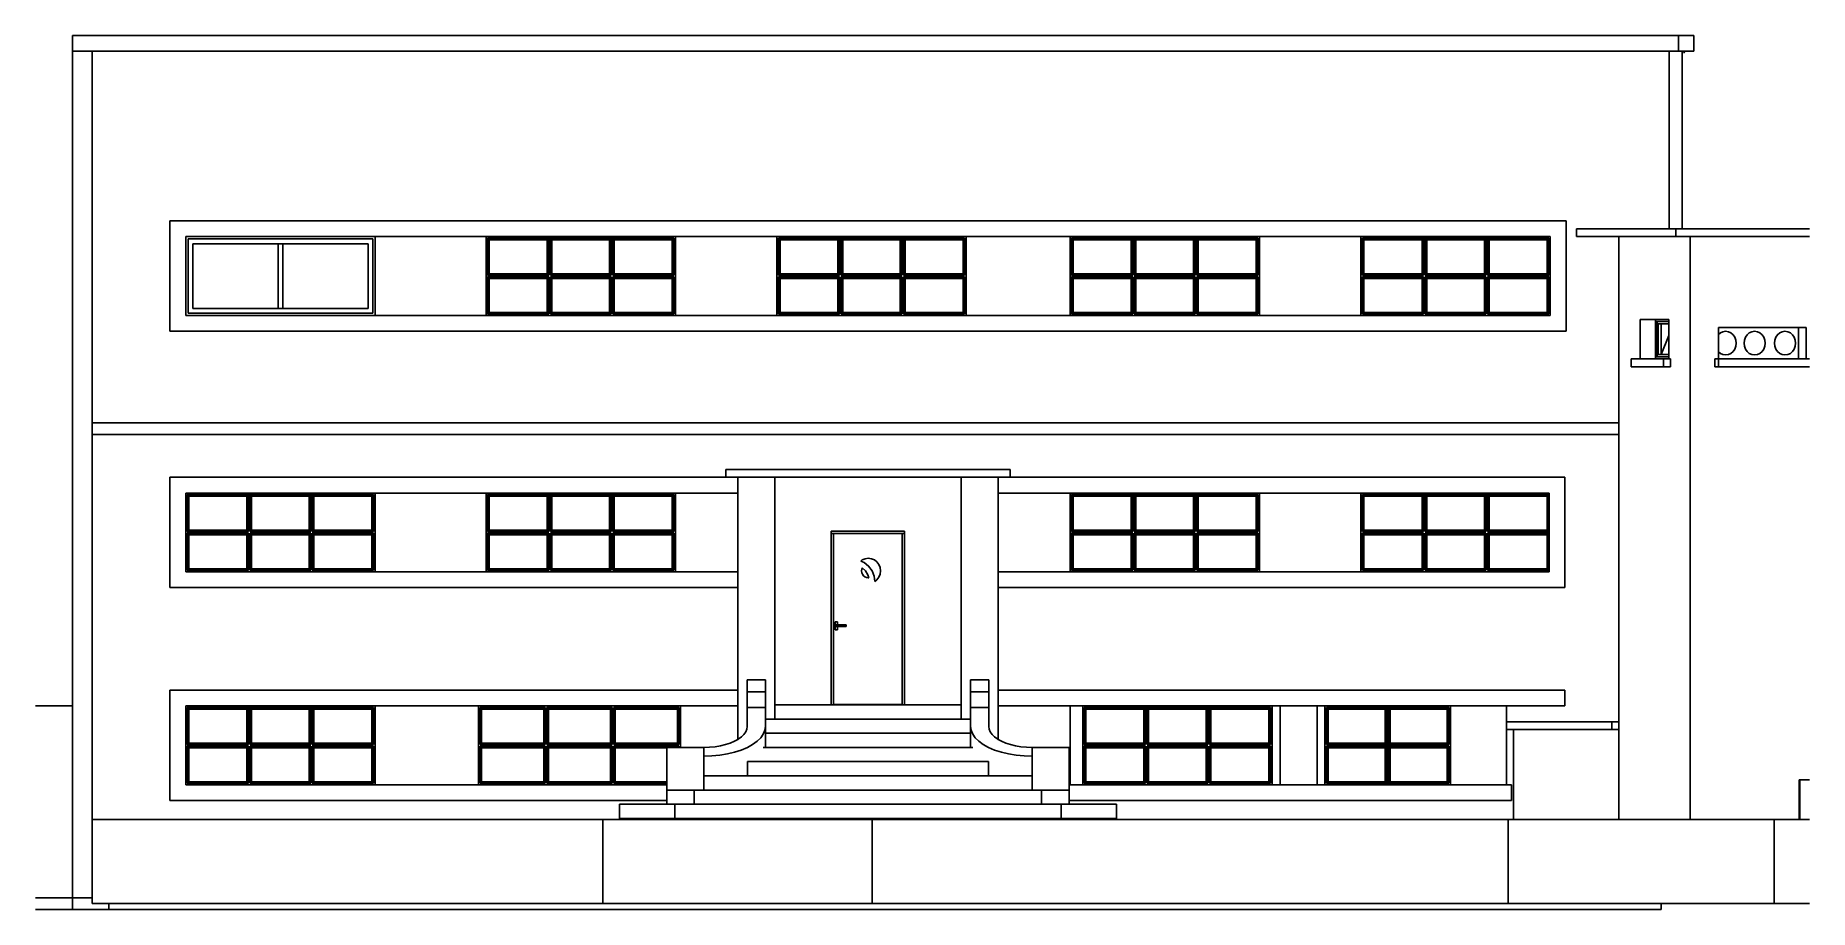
# Model space of a CAD drawing. Header units: metres. Extents: x 0.7 to 23.2, y -9.1 to 2.
import ezdxf

# ---------------------------------------------------------------- set-up
doc = ezdxf.new("R2010")
doc.units = ezdxf.units.M
for name, color, linetype in [('01_DALLE_INT-F', 7, 'CONTINUOUS'), ('02_MURS_MAISON-F', 7, 'CONTINUOUS'), ('04_MENUISERIE-F', 7, 'CONTINUOUS'), ('22_COUVERTURE-F', 7, 'CONTINUOUS'), ('23_TN-F', 7, 'CONTINUOUS'), ('LAYER0-F', 7, 'CONTINUOUS'), ('Z_02_R_0-F', 7, 'CONTINUOUS'), ('Z_03_R-1-F', 7, 'CONTINUOUS'), ('Z_04_EXT_-F', 7, 'CONTINUOUS')]:
    doc.layers.add(name, color=color, linetype=linetype)

msp = doc.modelspace()

# ---------------------------------------------------------------- linework, layer by layer
at = {"layer": '01_DALLE_INT-F', "color": 7}
for points in [[(2.624, -7.056), (2.624, -7.056)], [(2.624, -7.246), (2.624, -7.246)], [(2.624, -7.297), (2.624, -7.297)], [(2.624, -7.436), (2.624, -7.436)], [(2.624, -7.488), (2.624, -7.488)]]:
    msp.add_lwpolyline(points, dxfattribs=at)
at = {"layer": '02_MURS_MAISON-F', "color": 7}
for points in [[(21.731, 1.974), (1.188, 1.974)], [(1.188, 1.974), (1.188, 0.857)], [(21.537, 1.974), (21.537, 1.774)], [(21.731, 1.774), (21.731, 1.974)], [(1.188, 1.774), (21.731, 1.774)], [(1.438, -8.956), (1.438, 1.774)], [(21.418, 1.774), (21.418, -0.476)], [(21.501, 1.774), (21.418, 1.774)], [(21.583, 1.774), (21.583, -0.476)], [(2.424, -0.376), (2.424, -1.776)], [(20.113, -0.376), (2.424, -0.376)], [(2.424, -1.776), (2.424, -0.376)], [(20.113, -1.776), (20.113, -0.376)], [(2.624, -1.576), (2.624, -0.576)], [(2.624, -0.576), (6.429, -0.576)], [(5.023, -0.576), (2.624, -0.576)], [(5.023, -1.576), (5.023, -0.576)], [(6.429, -0.576), (6.429, -1.576)], [(13.829, -0.576), (8.828, -0.576)], [(8.828, -0.576), (8.828, -1.576)], [(10.114, -1.576), (10.114, -0.576)], [(12.513, -0.576), (12.513, -1.576)], [(13.829, -1.576), (13.829, -0.576)], [(17.514, -0.576), (16.228, -0.576)], [(16.228, -0.576), (16.228, -1.576)], [(17.514, -1.576), (17.514, -0.576)], [(19.913, -0.576), (19.913, -1.576)], [(2.424, -1.776), (20.113, -1.776)], [(19.913, -1.576), (2.624, -1.576)], [(1.188, -8.956), (1.188, -3.012)], [(20.78, -2.936), (1.438, -2.936)], [(20.78, -3.086), (1.438, -3.086)], [(9.618, -3.626), (2.424, -3.626)], [(2.424, -3.626), (2.424, -5.026)], [(20.098, -3.626), (12.918, -3.626)], [(13.068, -3.626), (20.098, -3.626)], [(20.098, -5.026), (20.098, -3.626)], [(6.429, -3.826), (5.023, -3.826)], [(9.618, -3.826), (8.828, -3.826)], [(13.829, -3.826), (12.918, -3.826)], [(17.514, -3.826), (16.228, -3.826)], [(19.898, -4.826), (19.898, -3.826)], [(19.898, -3.826), (19.898, -4.826)], [(2.624, -4.826), (9.618, -4.826)], [(6.429, -4.826), (5.023, -4.826)], [(12.918, -4.826), (19.898, -4.826)], [(2.424, -5.026), (9.618, -5.026)], [(12.918, -5.026), (20.098, -5.026)], [(1.188, -6.196), (1.188, -6.526)], [(9.618, -6.326), (2.424, -6.326)], [(2.424, -6.326), (2.424, -7.726)], [(20.098, -6.326), (12.918, -6.326)], [(20.098, -6.526), (20.098, -6.326)], [(0.72, -6.526), (1.188, -6.526)], [(2.624, -6.526), (2.624, -6.526)], [(2.624, -6.526), (2.624, -7.526)], [(2.624, -6.856), (2.624, -6.526)], [(6.333, -6.526), (5.023, -6.526)], [(9.618, -6.526), (8.893, -6.526)], [(13.989, -6.526), (12.918, -6.526)], [(12.918, -6.526), (13.829, -6.526)], [(13.829, -6.526), (13.829, -7.526)], [(16.389, -6.526), (17.058, -6.526)], [(16.489, -7.526), (16.489, -6.526)], [(16.958, -6.526), (16.489, -6.526)], [(16.958, -7.526), (16.958, -6.526)], [(18.648, -6.526), (20.098, -6.526)], [(19.358, -6.526), (19.358, -7.526)], [(20.098, -6.526), (19.358, -6.526)], [(2.624, -7.526), (8.718, -7.526)], [(13.818, -7.526), (19.42, -7.526)], [(16.958, -7.526), (16.489, -7.526)], [(19.42, -7.526), (19.42, -7.726)], [(2.424, -7.726), (8.718, -7.726)], [(19.42, -7.726), (13.818, -7.726)], [(0.72, -8.956), (1.438, -8.956)], [(1.438, -8.956), (1.188, -8.956)]]:
    msp.add_lwpolyline(points, dxfattribs=at)
at = {"layer": '04_MENUISERIE-F', "color": 7}
for points in [[(2.654, -0.606), (2.654, -1.546)], [(4.994, -0.606), (2.654, -0.606)], [(2.654, -1.546), (2.654, -0.606)], [(4.934, -0.666), (2.714, -0.666)], [(2.714, -0.666), (2.714, -1.486)], [(3.794, -0.666), (3.794, -1.486)], [(3.854, -0.666), (3.854, -1.486)], [(3.854, -0.666), (3.854, -1.486)], [(4.934, -1.486), (4.934, -0.666)], [(4.994, -1.546), (4.994, -0.606)], [(8.828, -0.576), (6.429, -0.576)], [(6.449, -1.066), (6.449, -0.596)], [(6.449, -0.596), (8.808, -0.596)], [(6.449, -1.066), (6.469, -1.046), (6.469, -0.616), (6.449, -0.596)], [(6.469, -0.616), (7.204, -0.616), (7.224, -0.596)], [(7.204, -0.616), (7.204, -1.046)], [(7.224, -0.596), (7.224, -1.066)], [(8.013, -0.596), (7.993, -0.616), (7.264, -0.616), (7.244, -0.596)], [(7.244, -0.596), (7.244, -1.066)], [(7.264, -0.616), (7.264, -1.046)], [(7.993, -0.616), (8.013, -0.596)], [(8.013, -1.066), (8.013, -0.596)], [(8.034, -0.596), (8.013, -0.596)], [(8.034, -1.066), (8.034, -0.596)], [(8.034, -0.596), (8.053, -0.616), (8.053, -1.046), (8.034, -1.066)], [(8.053, -0.616), (8.788, -0.616), (8.808, -0.596)], [(8.788, -1.046), (8.788, -0.616)], [(8.808, -0.596), (8.808, -1.066)], [(10.134, -1.066), (10.134, -0.596)], [(10.134, -0.596), (12.493, -0.596)], [(10.134, -1.066), (10.154, -1.046), (10.154, -0.616), (10.134, -0.596)], [(10.154, -0.616), (10.888, -0.616), (10.908, -0.596)], [(10.888, -0.616), (10.888, -1.046)], [(10.908, -0.596), (10.908, -1.066)], [(10.928, -1.066), (10.948, -1.046), (10.948, -0.616), (10.928, -0.596)], [(10.928, -0.596), (10.928, -1.066)], [(11.698, -0.596), (11.678, -0.616), (10.948, -0.616)], [(11.678, -0.616), (11.698, -0.596)], [(11.678, -1.046), (11.678, -0.616)], [(11.698, -1.066), (11.698, -0.596)], [(11.718, -0.596), (11.698, -0.596)], [(11.718, -1.066), (11.718, -0.596)], [(11.718, -0.596), (11.738, -0.616), (11.738, -1.046), (11.718, -1.066)], [(11.738, -0.616), (12.473, -0.616), (12.493, -0.596)], [(12.473, -1.046), (12.473, -0.616)], [(12.493, -0.596), (12.493, -1.066)], [(16.228, -0.576), (13.829, -0.576)], [(13.849, -1.066), (13.849, -0.596)], [(13.849, -0.596), (16.208, -0.596)], [(13.849, -1.066), (13.869, -1.046), (13.869, -0.616), (13.849, -0.596)], [(13.869, -0.616), (14.603, -0.616)], [(14.623, -1.066), (14.603, -1.046), (14.603, -0.616), (14.623, -0.596)], [(14.623, -0.596), (14.623, -1.066)], [(14.643, -1.066), (14.663, -1.046), (14.663, -0.616), (14.643, -0.596)], [(14.643, -0.596), (14.643, -1.066)], [(15.393, -0.616), (14.663, -0.616)], [(15.413, -0.596), (15.393, -0.616)], [(15.393, -0.616), (15.413, -0.596)], [(15.413, -1.066), (15.413, -0.596)], [(15.433, -0.596), (15.413, -0.596)], [(15.433, -1.066), (15.433, -0.596)], [(15.433, -0.596), (15.453, -0.616), (15.453, -1.046), (15.433, -1.066)], [(16.188, -0.616), (15.453, -0.616)], [(16.208, -0.596), (16.188, -0.616), (16.188, -1.046), (16.208, -1.066)], [(16.208, -0.596), (16.208, -1.066)], [(19.913, -0.576), (17.514, -0.576)], [(17.534, -1.066), (17.534, -0.596)], [(17.534, -0.596), (19.893, -0.596)], [(17.534, -1.066), (17.553, -1.046), (17.553, -0.616), (17.534, -0.596)], [(17.553, -0.616), (18.288, -0.616)], [(18.308, -1.066), (18.288, -1.046), (18.288, -0.616), (18.308, -0.596)], [(18.308, -0.596), (18.308, -1.066)], [(18.328, -1.066), (18.348, -1.046), (18.348, -0.616), (18.328, -0.596)], [(18.328, -0.596), (18.328, -1.066)], [(18.348, -0.616), (19.078, -0.616)], [(19.098, -0.596), (19.078, -0.616), (19.078, -1.046), (19.098, -1.066)], [(19.078, -0.616), (19.098, -0.596)], [(19.098, -1.066), (19.098, -0.596)], [(19.118, -0.596), (19.098, -0.596)], [(19.118, -1.066), (19.118, -0.596)], [(19.118, -0.596), (19.138, -0.616), (19.138, -1.046), (19.118, -1.066)], [(19.138, -0.616), (19.873, -0.616), (19.893, -0.596)], [(19.873, -1.046), (19.873, -0.616)], [(19.893, -0.596), (19.893, -1.066)], [(7.224, -1.066), (6.449, -1.066)], [(6.449, -1.556), (6.449, -1.086)], [(6.449, -1.086), (7.224, -1.086)], [(6.449, -1.086), (6.469, -1.106), (6.469, -1.536), (6.449, -1.556)], [(6.469, -1.046), (7.204, -1.046), (7.224, -1.066)], [(6.469, -1.106), (7.204, -1.106), (7.224, -1.086)], [(7.204, -1.106), (7.204, -1.536)], [(7.224, -1.086), (7.224, -1.556)], [(8.013, -1.066), (7.993, -1.046), (7.264, -1.046), (7.244, -1.066)], [(7.244, -1.066), (8.013, -1.066)], [(8.013, -1.086), (7.993, -1.106), (7.264, -1.106), (7.244, -1.086)], [(7.244, -1.086), (7.244, -1.556)], [(8.013, -1.086), (7.244, -1.086)], [(7.264, -1.536), (7.264, -1.106), (7.244, -1.086)], [(7.244, -1.556), (7.244, -1.086)], [(8.013, -1.556), (8.013, -1.086)], [(8.808, -1.066), (8.034, -1.066)], [(8.034, -1.086), (8.053, -1.106), (8.053, -1.536), (8.034, -1.556)], [(8.034, -1.556), (8.034, -1.086)], [(8.034, -1.086), (8.808, -1.086)], [(8.034, -1.086), (8.034, -1.556)], [(8.053, -1.046), (8.788, -1.046), (8.808, -1.066)], [(8.808, -1.086), (8.788, -1.106), (8.053, -1.106)], [(8.788, -1.106), (8.788, -1.536)], [(8.808, -1.086), (8.808, -1.556)], [(10.908, -1.066), (10.134, -1.066)], [(10.134, -1.556), (10.134, -1.086)], [(10.134, -1.086), (10.908, -1.086)], [(10.154, -1.536), (10.154, -1.106), (10.134, -1.086)], [(10.154, -1.046), (10.888, -1.046), (10.908, -1.066)], [(10.154, -1.106), (10.888, -1.106), (10.908, -1.086)], [(10.888, -1.106), (10.888, -1.536)], [(10.908, -1.086), (10.908, -1.556)], [(10.928, -1.066), (11.698, -1.066)], [(10.948, -1.536), (10.948, -1.106), (10.928, -1.086)], [(10.928, -1.086), (10.928, -1.556)], [(11.698, -1.086), (10.928, -1.086)], [(10.948, -1.106), (10.928, -1.086)], [(10.928, -1.556), (10.928, -1.086)], [(10.948, -1.046), (11.678, -1.046), (11.698, -1.066)], [(11.698, -1.086), (11.678, -1.106), (10.948, -1.106)], [(11.678, -1.536), (11.678, -1.106)], [(11.698, -1.556), (11.698, -1.086)], [(12.493, -1.066), (11.718, -1.066)], [(11.718, -1.556), (11.718, -1.086)], [(11.718, -1.086), (12.493, -1.086)], [(11.718, -1.086), (11.738, -1.106), (11.738, -1.536)], [(11.718, -1.086), (11.718, -1.556)], [(11.738, -1.046), (12.473, -1.046), (12.493, -1.066)], [(12.493, -1.086), (12.473, -1.106), (11.738, -1.106)], [(12.473, -1.106), (12.473, -1.536)], [(12.493, -1.086), (12.493, -1.556)], [(14.623, -1.066), (13.849, -1.066)], [(13.849, -1.556), (13.849, -1.086)], [(13.849, -1.086), (14.623, -1.086)], [(13.869, -1.536), (13.869, -1.106), (13.849, -1.086)], [(14.603, -1.046), (13.869, -1.046)], [(13.869, -1.106), (14.603, -1.106)], [(14.623, -1.086), (14.603, -1.106), (14.603, -1.536)], [(14.623, -1.086), (14.623, -1.556)], [(14.643, -1.066), (15.413, -1.066)], [(14.643, -1.556), (14.663, -1.536), (14.663, -1.106), (14.643, -1.086)], [(14.643, -1.086), (14.643, -1.556)], [(15.413, -1.086), (14.643, -1.086)], [(14.663, -1.106), (14.643, -1.086)], [(14.643, -1.556), (14.643, -1.086)], [(14.663, -1.046), (15.393, -1.046)], [(15.393, -1.106), (14.663, -1.106)], [(15.393, -1.046), (15.413, -1.066)], [(15.413, -1.086), (15.393, -1.106)], [(15.413, -1.556), (15.413, -1.086)], [(16.208, -1.066), (15.433, -1.066)], [(15.433, -1.556), (15.433, -1.086)], [(15.433, -1.086), (16.208, -1.086)], [(15.433, -1.086), (15.453, -1.106), (15.453, -1.536)], [(15.433, -1.086), (15.433, -1.556)], [(16.188, -1.046), (15.453, -1.046)], [(16.188, -1.106), (15.453, -1.106)], [(16.208, -1.086), (16.188, -1.106), (16.188, -1.536)], [(16.208, -1.086), (16.208, -1.556)], [(18.308, -1.066), (17.534, -1.066)], [(17.534, -1.556), (17.534, -1.086)], [(17.534, -1.086), (18.308, -1.086)], [(17.534, -1.086), (17.553, -1.106), (17.553, -1.536), (17.534, -1.556)], [(18.288, -1.046), (17.553, -1.046)], [(17.553, -1.106), (18.288, -1.106)], [(18.308, -1.086), (18.288, -1.106), (18.288, -1.536)], [(18.308, -1.086), (18.308, -1.556)], [(18.328, -1.066), (19.098, -1.066)], [(18.328, -1.556), (18.348, -1.536), (18.348, -1.106), (18.328, -1.086)], [(18.328, -1.086), (18.328, -1.556)], [(19.098, -1.086), (18.328, -1.086)], [(18.348, -1.106), (18.328, -1.086)], [(18.328, -1.556), (18.328, -1.086)], [(18.348, -1.046), (19.078, -1.046)], [(19.078, -1.106), (18.348, -1.106)], [(19.078, -1.536), (19.078, -1.106), (19.098, -1.086)], [(19.098, -1.556), (19.098, -1.086)], [(19.893, -1.066), (19.118, -1.066)], [(19.118, -1.556), (19.118, -1.086)], [(19.118, -1.086), (19.893, -1.086)], [(19.118, -1.086), (19.138, -1.106), (19.138, -1.536)], [(19.118, -1.086), (19.118, -1.556)], [(19.138, -1.046), (19.873, -1.046), (19.893, -1.066)], [(19.893, -1.086), (19.873, -1.106), (19.138, -1.106)], [(19.873, -1.106), (19.873, -1.536)], [(19.893, -1.086), (19.893, -1.556)], [(2.654, -1.546), (4.994, -1.546)], [(2.714, -1.486), (3.854, -1.486)], [(3.854, -1.486), (4.934, -1.486)], [(4.934, -1.486), (3.854, -1.486)], [(7.224, -1.556), (6.449, -1.556)], [(6.449, -1.556), (7.224, -1.556)], [(6.469, -1.536), (7.204, -1.536), (7.224, -1.556)], [(8.013, -1.556), (7.993, -1.536), (7.264, -1.536), (7.244, -1.556)], [(7.244, -1.556), (8.013, -1.556)], [(8.053, -1.536), (8.034, -1.556)], [(8.808, -1.556), (8.034, -1.556)], [(8.808, -1.556), (8.788, -1.536), (8.053, -1.536)], [(10.134, -1.556), (10.154, -1.536), (10.888, -1.536), (10.908, -1.556)], [(10.908, -1.556), (10.134, -1.556)], [(10.134, -1.556), (10.908, -1.556)], [(11.698, -1.556), (11.678, -1.536), (10.948, -1.536), (10.928, -1.556)], [(10.928, -1.556), (11.698, -1.556)], [(12.493, -1.556), (12.473, -1.536), (11.738, -1.536), (11.718, -1.556)], [(11.738, -1.536), (11.718, -1.556)], [(12.493, -1.556), (11.718, -1.556)], [(13.849, -1.556), (13.869, -1.536), (14.603, -1.536), (14.623, -1.556)], [(14.623, -1.556), (13.849, -1.556)], [(13.849, -1.556), (14.623, -1.556)], [(14.643, -1.556), (15.413, -1.556)], [(15.413, -1.556), (15.393, -1.536), (14.663, -1.536)], [(16.208, -1.556), (16.188, -1.536), (15.453, -1.536), (15.433, -1.556)], [(15.453, -1.536), (15.433, -1.556)], [(16.208, -1.556), (15.433, -1.556)], [(18.308, -1.556), (17.534, -1.556)], [(17.534, -1.556), (18.308, -1.556)], [(17.553, -1.536), (18.288, -1.536), (18.308, -1.556)], [(18.328, -1.556), (19.098, -1.556)], [(19.098, -1.556), (19.078, -1.536), (18.348, -1.536)], [(19.893, -1.556), (19.873, -1.536), (19.138, -1.536), (19.118, -1.556)], [(19.138, -1.536), (19.118, -1.556)], [(19.893, -1.556), (19.118, -1.556)], [(21.261, -2.098), (21.261, -1.654)], [(21.261, -1.654), (21.415, -1.654)], [(21.269, -1.654), (21.269, -2.098)], [(21.415, -1.682), (21.282, -1.682)], [(21.282, -1.682), (21.282, -2.071)], [(21.317, -1.682), (21.317, -2.071)], [(21.317, -2.071), (21.415, -1.83)], [(21.415, -1.83), (21.317, -2.071)], [(21.415, -2.098), (21.261, -2.098)], [(21.261, -2.098), (21.269, -2.098)], [(21.282, -2.071), (21.415, -2.071)], [(21.317, -2.071), (21.282, -2.071)], [(5.023, -3.826), (2.624, -3.826)], [(2.624, -3.826), (2.624, -4.826)], [(2.644, -4.316), (2.644, -3.846)], [(2.644, -3.846), (5.003, -3.846)], [(2.664, -4.296), (2.664, -3.866), (2.644, -3.846)], [(2.664, -3.866), (3.399, -3.866)], [(3.419, -4.316), (3.399, -4.296), (3.399, -3.866), (3.419, -3.846)], [(3.419, -3.846), (3.419, -4.316)], [(4.209, -3.846), (4.188, -3.866), (3.459, -3.866), (3.439, -3.846)], [(3.439, -3.846), (3.439, -4.316)], [(3.459, -3.866), (3.459, -4.296)], [(4.188, -4.296), (4.188, -3.866), (4.209, -3.846)], [(4.209, -4.316), (4.209, -3.846)], [(4.228, -3.846), (4.209, -3.846)], [(4.228, -4.316), (4.228, -3.846)], [(4.228, -3.846), (4.248, -3.866), (4.248, -4.296)], [(4.983, -3.866), (4.248, -3.866)], [(5.003, -3.846), (4.983, -3.866), (4.983, -4.296), (5.003, -4.316)], [(5.003, -3.846), (5.003, -4.316)], [(5.023, -4.826), (5.023, -3.826)], [(8.828, -3.826), (6.429, -3.826)], [(6.429, -3.826), (6.429, -4.826)], [(6.449, -4.316), (6.449, -3.846)], [(6.449, -3.846), (8.808, -3.846)], [(6.449, -4.316), (6.469, -4.296), (6.469, -3.866), (6.449, -3.846)], [(6.469, -3.866), (7.204, -3.866), (7.224, -3.846)], [(7.204, -3.866), (7.204, -4.296)], [(7.224, -3.846), (7.224, -4.316)], [(8.013, -3.846), (7.993, -3.866), (7.264, -3.866), (7.244, -3.846)], [(7.244, -3.846), (7.244, -4.316)], [(7.264, -3.866), (7.264, -4.296)], [(7.993, -3.866), (8.013, -3.846)], [(8.013, -4.316), (8.013, -3.846)], [(8.034, -3.846), (8.013, -3.846)], [(8.034, -4.316), (8.034, -3.846)], [(8.034, -3.846), (8.053, -3.866), (8.053, -4.296), (8.034, -4.316)], [(8.053, -3.866), (8.788, -3.866), (8.808, -3.846)], [(8.788, -4.296), (8.788, -3.866)], [(8.808, -3.846), (8.808, -4.316)], [(8.828, -4.826), (8.828, -3.826)], [(16.228, -3.826), (13.829, -3.826)], [(13.829, -3.826), (13.829, -4.826)], [(13.849, -4.316), (13.849, -3.846)], [(13.849, -3.846), (16.208, -3.846)], [(13.849, -4.316), (13.869, -4.296), (13.869, -3.866), (13.849, -3.846)], [(13.869, -3.866), (14.603, -3.866)], [(14.603, -4.296), (14.603, -3.866), (14.623, -3.846)], [(14.623, -3.846), (14.623, -4.316)], [(14.643, -4.316), (14.663, -4.296), (14.663, -3.866), (14.643, -3.846)], [(14.643, -3.846), (14.643, -4.316)], [(15.393, -3.866), (14.663, -3.866)], [(15.413, -3.846), (15.393, -3.866)], [(15.393, -3.866), (15.413, -3.846)], [(15.413, -4.316), (15.413, -3.846)], [(15.433, -3.846), (15.413, -3.846)], [(15.433, -4.316), (15.433, -3.846)], [(15.433, -3.846), (15.453, -3.866), (15.453, -4.296), (15.433, -4.316)], [(16.188, -3.866), (15.453, -3.866)], [(16.188, -4.296), (16.188, -3.866), (16.208, -3.846)], [(16.208, -3.846), (16.208, -4.316)], [(16.228, -4.826), (16.228, -3.826)], [(19.898, -3.826), (17.514, -3.826)], [(17.514, -3.826), (17.514, -4.826)], [(17.534, -4.316), (17.534, -3.846)], [(17.534, -3.846), (19.893, -3.846)], [(17.534, -4.316), (17.553, -4.296), (17.553, -3.866), (17.534, -3.846)], [(17.553, -3.866), (18.288, -3.866)], [(18.288, -4.296), (18.288, -3.866), (18.308, -3.846)], [(18.308, -3.846), (18.308, -4.316)], [(18.328, -4.316), (18.348, -4.296), (18.348, -3.866), (18.328, -3.846)], [(18.328, -3.846), (18.328, -4.316)], [(19.078, -3.866), (18.348, -3.866)], [(19.098, -3.846), (19.078, -3.866)], [(19.078, -3.866), (19.098, -3.846)], [(19.098, -4.316), (19.098, -3.846)], [(19.118, -3.846), (19.098, -3.846)], [(19.118, -4.316), (19.118, -3.846)], [(19.118, -3.846), (19.138, -3.866), (19.138, -4.296), (19.118, -4.316)], [(19.138, -3.866), (19.873, -3.866), (19.893, -3.846)], [(19.873, -4.296), (19.873, -3.866)], [(19.893, -3.846), (19.893, -4.316)], [(3.399, -4.296), (2.664, -4.296), (2.644, -4.316)], [(3.419, -4.316), (2.644, -4.316)], [(2.644, -4.806), (2.644, -4.336)], [(2.644, -4.336), (3.419, -4.336)], [(2.644, -4.336), (2.664, -4.356), (2.664, -4.786), (2.644, -4.806)], [(2.664, -4.356), (3.399, -4.356)], [(3.419, -4.336), (3.399, -4.356), (3.399, -4.786), (3.419, -4.806)], [(3.419, -4.336), (3.419, -4.806)], [(4.209, -4.316), (4.188, -4.296), (3.459, -4.296), (3.439, -4.316)], [(3.439, -4.316), (4.209, -4.316)], [(4.209, -4.336), (4.188, -4.356), (3.459, -4.356), (3.439, -4.336)], [(3.439, -4.336), (3.439, -4.806)], [(4.209, -4.336), (3.439, -4.336)], [(3.439, -4.806), (3.459, -4.786), (3.459, -4.356), (3.439, -4.336)], [(3.439, -4.806), (3.439, -4.336)], [(4.188, -4.786), (4.188, -4.356)], [(4.209, -4.806), (4.209, -4.336)], [(4.983, -4.296), (4.248, -4.296), (4.228, -4.316)], [(5.003, -4.316), (4.228, -4.316)], [(4.228, -4.336), (4.248, -4.356), (4.248, -4.786), (4.228, -4.806)], [(4.228, -4.806), (4.228, -4.336)], [(4.228, -4.336), (5.003, -4.336)], [(4.228, -4.336), (4.228, -4.806)], [(4.983, -4.356), (4.248, -4.356)], [(5.003, -4.336), (4.983, -4.356), (4.983, -4.786), (5.003, -4.806)], [(5.003, -4.336), (5.003, -4.806)], [(7.224, -4.316), (6.449, -4.316)], [(6.449, -4.806), (6.449, -4.336)], [(6.449, -4.336), (7.224, -4.336)], [(6.449, -4.336), (6.469, -4.356), (6.469, -4.786), (6.449, -4.806)], [(6.469, -4.296), (7.204, -4.296), (7.224, -4.316)], [(6.469, -4.356), (7.204, -4.356), (7.224, -4.336)], [(7.204, -4.356), (7.204, -4.786)], [(7.224, -4.336), (7.224, -4.806)], [(8.013, -4.316), (7.993, -4.296), (7.264, -4.296), (7.244, -4.316)], [(7.244, -4.316), (8.013, -4.316)], [(8.013, -4.336), (7.993, -4.356), (7.264, -4.356), (7.244, -4.336)], [(7.244, -4.336), (7.244, -4.806)], [(8.013, -4.336), (7.244, -4.336)], [(7.244, -4.806), (7.264, -4.786), (7.264, -4.356), (7.244, -4.336)], [(7.244, -4.806), (7.244, -4.336)], [(7.993, -4.786), (7.993, -4.356)], [(8.013, -4.806), (8.013, -4.336)], [(8.808, -4.316), (8.034, -4.316)], [(8.034, -4.336), (8.053, -4.356), (8.053, -4.786), (8.034, -4.806)], [(8.034, -4.806), (8.034, -4.336)], [(8.034, -4.336), (8.808, -4.336)], [(8.034, -4.336), (8.034, -4.806)], [(8.053, -4.296), (8.788, -4.296), (8.808, -4.316)], [(8.808, -4.336), (8.788, -4.356), (8.053, -4.356)], [(8.788, -4.356), (8.788, -4.786)], [(8.808, -4.336), (8.808, -4.806)], [(11.733, -4.311), (10.803, -4.311)], [(10.803, -4.311), (10.803, -6.511)], [(11.733, -4.341), (10.803, -4.341)], [(10.833, -6.511), (10.833, -4.341)], [(11.703, -4.341), (11.703, -6.511)], [(14.623, -4.316), (13.849, -4.316)], [(13.849, -4.806), (13.849, -4.336)], [(13.849, -4.336), (14.623, -4.336)], [(13.849, -4.336), (13.869, -4.356), (13.869, -4.786), (13.849, -4.806)], [(13.869, -4.296), (14.603, -4.296), (14.623, -4.316)], [(13.869, -4.356), (14.603, -4.356)], [(14.623, -4.336), (14.603, -4.356), (14.603, -4.786), (14.623, -4.806)], [(14.623, -4.336), (14.623, -4.806)], [(14.643, -4.316), (15.413, -4.316)], [(14.643, -4.806), (14.663, -4.786), (14.663, -4.356), (14.643, -4.336)], [(14.643, -4.336), (14.643, -4.806)], [(15.413, -4.336), (14.643, -4.336)], [(14.663, -4.356), (14.643, -4.336)], [(14.643, -4.806), (14.643, -4.336)], [(14.663, -4.296), (15.393, -4.296), (15.413, -4.316)], [(15.393, -4.356), (14.663, -4.356)], [(15.413, -4.336), (15.393, -4.356)], [(15.413, -4.806), (15.413, -4.336)], [(16.208, -4.316), (15.433, -4.316)], [(15.433, -4.336), (15.453, -4.356), (15.453, -4.786), (15.433, -4.806)], [(15.433, -4.806), (15.433, -4.336)], [(15.433, -4.336), (16.208, -4.336)], [(15.433, -4.336), (15.433, -4.806)], [(15.453, -4.296), (16.188, -4.296), (16.208, -4.316)], [(16.188, -4.356), (15.453, -4.356)], [(16.208, -4.336), (16.188, -4.356), (16.188, -4.786), (16.208, -4.806)], [(16.208, -4.336), (16.208, -4.806)], [(18.308, -4.316), (17.534, -4.316)], [(17.534, -4.806), (17.534, -4.336)], [(17.534, -4.336), (18.308, -4.336)], [(17.534, -4.336), (17.553, -4.356), (17.553, -4.786), (17.534, -4.806)], [(17.553, -4.296), (18.288, -4.296), (18.308, -4.316)], [(17.553, -4.356), (18.288, -4.356)], [(18.308, -4.336), (18.288, -4.356), (18.288, -4.786), (18.308, -4.806)], [(18.308, -4.336), (18.308, -4.806)], [(18.328, -4.316), (19.098, -4.316)], [(18.328, -4.806), (18.348, -4.786), (18.348, -4.356), (18.328, -4.336)], [(18.328, -4.336), (18.328, -4.806)], [(19.098, -4.336), (18.328, -4.336)], [(18.348, -4.356), (18.328, -4.336)], [(18.328, -4.806), (18.328, -4.336)], [(18.348, -4.296), (19.078, -4.296), (19.098, -4.316)], [(19.078, -4.356), (18.348, -4.356)], [(19.098, -4.336), (19.078, -4.356)], [(19.098, -4.806), (19.098, -4.336)], [(19.893, -4.316), (19.118, -4.316)], [(19.118, -4.336), (19.138, -4.356), (19.138, -4.786), (19.118, -4.806)], [(19.118, -4.806), (19.118, -4.336)], [(19.118, -4.336), (19.893, -4.336)], [(19.118, -4.336), (19.118, -4.806)], [(19.138, -4.296), (19.873, -4.296), (19.893, -4.316)], [(19.893, -4.336), (19.873, -4.356), (19.138, -4.356)], [(19.873, -4.356), (19.873, -4.786)], [(19.893, -4.336), (19.893, -4.806)], [(11.427, -4.813), (11.422, -4.772), (11.406, -4.734), (11.382, -4.7), (11.349, -4.675), (11.312, -4.659), (11.272, -4.654), (11.232, -4.659), (11.194, -4.675), (11.177, -4.689)], [(11.177, -4.689), (11.219, -4.707), (11.277, -4.753), (11.321, -4.813), (11.348, -4.882), (11.355, -4.946)], [(3.419, -4.806), (2.644, -4.806)], [(2.644, -4.806), (3.419, -4.806)], [(2.664, -4.786), (3.399, -4.786)], [(3.439, -4.806), (4.209, -4.806)], [(4.209, -4.806), (4.188, -4.786), (3.459, -4.786)], [(4.248, -4.786), (4.228, -4.806)], [(5.003, -4.806), (4.228, -4.806)], [(4.983, -4.786), (4.248, -4.786)], [(7.224, -4.806), (6.449, -4.806)], [(6.449, -4.806), (7.224, -4.806)], [(6.469, -4.786), (7.204, -4.786), (7.224, -4.806)], [(7.244, -4.806), (8.013, -4.806)], [(8.013, -4.806), (7.993, -4.786), (7.264, -4.786)], [(8.053, -4.786), (8.034, -4.806)], [(8.808, -4.806), (8.034, -4.806)], [(8.808, -4.806), (8.788, -4.786), (8.053, -4.786)], [(11.195, -4.775), (11.189, -4.79), (11.186, -4.813), (11.189, -4.836), (11.198, -4.857), (11.211, -4.875), (11.229, -4.889), (11.25, -4.898), (11.272, -4.901)], [(11.278, -4.9), (11.267, -4.865), (11.235, -4.813), (11.195, -4.775)], [(11.272, -4.901), (11.278, -4.9)], [(11.278, -4.9), (11.272, -4.901)], [(11.355, -4.946), (11.382, -4.925), (11.406, -4.893), (11.422, -4.854), (11.427, -4.813)], [(11.422, -4.772), (11.427, -4.813)], [(14.623, -4.806), (13.849, -4.806)], [(13.849, -4.806), (14.623, -4.806)], [(13.869, -4.786), (14.603, -4.786)], [(14.643, -4.806), (15.413, -4.806)], [(15.393, -4.786), (14.663, -4.786)], [(15.413, -4.806), (15.393, -4.786)], [(15.453, -4.786), (15.433, -4.806)], [(16.208, -4.806), (15.433, -4.806)], [(16.188, -4.786), (15.453, -4.786)], [(18.308, -4.806), (17.534, -4.806)], [(17.534, -4.806), (18.308, -4.806)], [(17.553, -4.786), (18.288, -4.786)], [(18.328, -4.806), (19.098, -4.806)], [(19.078, -4.786), (18.348, -4.786)], [(19.098, -4.806), (19.078, -4.786)], [(19.138, -4.786), (19.118, -4.806)], [(19.893, -4.806), (19.118, -4.806)], [(19.893, -4.806), (19.873, -4.786), (19.138, -4.786)], [(10.883, -5.459), (10.853, -5.459)], [(10.853, -5.459), (10.853, -5.559)], [(10.853, -5.499), (10.993, -5.499)], [(10.993, -5.519), (10.853, -5.519)], [(10.853, -5.559), (10.883, -5.559)], [(10.883, -5.499), (10.883, -5.459)], [(10.883, -5.459), (10.883, -5.499)], [(10.883, -5.559), (10.883, -5.499)], [(10.993, -5.499), (10.883, -5.499)], [(10.993, -5.499), (10.993, -5.519)], [(11.703, -6.509), (10.833, -6.509)], [(11.703, -6.511), (10.833, -6.511)], [(5.023, -6.526), (2.624, -6.526)], [(2.624, -6.526), (2.624, -7.526)], [(2.624, -6.856), (2.624, -6.526)], [(2.644, -7.016), (2.644, -6.546)], [(2.644, -6.546), (5.003, -6.546)], [(3.399, -6.566), (2.664, -6.566), (2.644, -6.546)], [(2.664, -6.566), (2.664, -6.996)], [(3.399, -6.996), (3.399, -6.566), (3.419, -6.546)], [(3.419, -6.546), (3.419, -7.016)], [(4.209, -6.546), (4.188, -6.566), (3.459, -6.566), (3.439, -6.546)], [(3.439, -6.546), (3.439, -7.016)], [(3.459, -6.566), (3.459, -6.996)], [(4.188, -6.566), (4.209, -6.546)], [(4.209, -7.016), (4.209, -6.546)], [(4.228, -6.546), (4.209, -6.546)], [(4.228, -7.016), (4.228, -6.546)], [(4.228, -6.546), (4.248, -6.566), (4.983, -6.566)], [(4.248, -6.996), (4.248, -6.566)], [(4.983, -6.996), (4.983, -6.566), (5.003, -6.546)], [(5.003, -6.546), (5.003, -7.016)], [(5.023, -7.526), (5.023, -6.526)], [(8.893, -6.526), (6.333, -6.526)], [(6.333, -6.526), (6.333, -7.526)], [(6.353, -6.546), (6.373, -6.566), (7.16, -6.566), (7.18, -6.546)], [(6.353, -7.016), (6.353, -6.546)], [(6.353, -6.546), (7.18, -6.546)], [(6.373, -6.566), (6.373, -6.996)], [(7.16, -6.996), (7.16, -6.566), (7.18, -6.546)], [(7.18, -6.546), (7.18, -7.016)], [(7.18, -7.016), (7.18, -6.546)], [(7.2, -7.016), (7.2, -6.546)], [(7.2, -6.546), (8.027, -6.546)], [(7.2, -7.016), (7.22, -6.996), (7.22, -6.566), (7.2, -6.546)], [(7.22, -6.566), (8.007, -6.566), (8.027, -6.546)], [(8.007, -6.996), (8.007, -6.566), (8.027, -6.546)], [(8.027, -6.546), (8.027, -7.016)], [(8.027, -7.016), (8.027, -6.546)], [(8.047, -7.016), (8.047, -6.546)], [(8.047, -6.546), (8.873, -6.546)], [(8.853, -6.566), (8.067, -6.566), (8.047, -6.546)], [(8.047, -6.546), (8.047, -7.016)], [(8.067, -6.566), (8.067, -6.996)], [(8.853, -6.996), (8.853, -6.566), (8.873, -6.546)], [(8.873, -6.546), (8.873, -7.016)], [(8.893, -7.051), (8.893, -6.526)], [(16.389, -6.526), (13.989, -6.526)], [(13.989, -6.526), (13.989, -7.526)], [(14.009, -6.546), (14.029, -6.566), (14.764, -6.566), (14.784, -6.546)], [(14.009, -7.016), (14.009, -6.546)], [(14.009, -6.546), (16.369, -6.546)], [(14.029, -6.566), (14.029, -6.996)], [(14.764, -6.566), (14.764, -6.996)], [(14.784, -6.546), (14.784, -7.016)], [(15.554, -6.566), (14.824, -6.566), (14.804, -6.546)], [(14.804, -6.546), (14.804, -7.016)], [(14.824, -6.566), (14.824, -6.996)], [(15.574, -6.546), (15.554, -6.566), (15.554, -6.996)], [(15.554, -6.566), (15.574, -6.546)], [(15.574, -7.016), (15.574, -6.546)], [(15.594, -6.546), (15.574, -6.546)], [(15.594, -7.016), (15.594, -6.546)], [(15.594, -6.546), (15.614, -6.566), (16.348, -6.566), (16.369, -6.546)], [(15.614, -6.996), (15.614, -6.566)], [(16.348, -6.996), (16.348, -6.566)], [(16.369, -6.546), (16.369, -7.016)], [(16.389, -7.526), (16.389, -6.526)], [(18.648, -6.526), (17.058, -6.526)], [(17.058, -6.526), (17.058, -7.526)], [(17.843, -6.546), (17.078, -6.546)], [(17.078, -6.546), (17.078, -7.016)], [(17.078, -7.016), (17.098, -6.996), (17.098, -6.566), (17.078, -6.546)], [(17.078, -6.546), (17.843, -6.546)], [(17.098, -6.566), (17.823, -6.566)], [(17.843, -6.546), (17.823, -6.566), (17.823, -6.996)], [(17.823, -6.566), (17.843, -6.546)], [(17.843, -7.016), (17.843, -6.546)], [(18.628, -6.546), (17.843, -6.546)], [(17.843, -7.016), (17.843, -6.546)], [(18.628, -6.546), (18.608, -6.566), (17.883, -6.566), (17.863, -6.546)], [(17.863, -6.546), (17.863, -7.016)], [(17.863, -7.016), (17.863, -6.546)], [(17.883, -6.996), (17.883, -6.566)], [(18.608, -6.996), (18.608, -6.566)], [(18.628, -7.016), (18.628, -6.546)], [(18.648, -7.526), (18.648, -6.526)], [(2.644, -7.016), (2.664, -6.996), (3.399, -6.996), (3.419, -7.016)], [(3.419, -7.016), (2.644, -7.016)], [(2.644, -7.506), (2.644, -7.036)], [(2.644, -7.036), (3.419, -7.036)], [(3.399, -7.056), (2.664, -7.056), (2.644, -7.036)], [(2.664, -7.056), (2.664, -7.486)], [(3.419, -7.036), (3.399, -7.056), (3.399, -7.486), (3.419, -7.506)], [(3.419, -7.036), (3.419, -7.506)], [(4.209, -7.016), (4.188, -6.996), (3.459, -6.996), (3.439, -7.016)], [(3.439, -7.016), (4.209, -7.016)], [(4.209, -7.036), (4.188, -7.056), (3.459, -7.056), (3.439, -7.036)], [(3.439, -7.036), (3.439, -7.506)], [(4.209, -7.036), (3.439, -7.036)], [(3.459, -7.056), (3.439, -7.036)], [(3.439, -7.506), (3.439, -7.036)], [(3.459, -7.486), (3.459, -7.056)], [(4.209, -7.506), (4.209, -7.036)], [(5.003, -7.016), (4.983, -6.996), (4.248, -6.996), (4.228, -7.016)], [(5.003, -7.016), (4.228, -7.016)], [(4.228, -7.506), (4.228, -7.036)], [(4.228, -7.036), (5.003, -7.036)], [(4.983, -7.056), (4.248, -7.056), (4.228, -7.036)], [(4.228, -7.036), (4.228, -7.506)], [(4.248, -7.056), (4.248, -7.486)], [(5.003, -7.036), (4.983, -7.056), (4.983, -7.486), (5.003, -7.506)], [(5.003, -7.036), (5.003, -7.506)], [(6.353, -7.016), (6.373, -6.996), (7.16, -6.996), (7.18, -7.016)], [(7.18, -7.016), (6.353, -7.016)], [(6.353, -7.506), (6.353, -7.036)], [(6.353, -7.036), (7.18, -7.036)], [(7.18, -7.036), (7.16, -7.056), (6.373, -7.056), (6.353, -7.036)], [(6.373, -7.056), (6.373, -7.486)], [(7.16, -7.056), (7.16, -7.486)], [(7.18, -7.036), (7.18, -7.506)], [(8.027, -7.016), (7.2, -7.016)], [(7.2, -7.506), (7.22, -7.486), (7.22, -7.056), (7.2, -7.036)], [(7.2, -7.036), (7.2, -7.506)], [(8.027, -7.036), (7.2, -7.036)], [(7.22, -7.056), (7.2, -7.036)], [(7.2, -7.506), (7.2, -7.036)], [(7.22, -6.996), (8.007, -6.996), (8.027, -7.016)], [(8.027, -7.036), (8.007, -7.056), (7.22, -7.056)], [(8.007, -7.486), (8.007, -7.056)], [(8.027, -7.506), (8.027, -7.036)], [(8.873, -7.016), (8.853, -6.996), (8.067, -6.996), (8.047, -7.016)], [(8.067, -6.996), (8.047, -7.016)], [(8.873, -7.016), (8.047, -7.016)], [(8.047, -7.506), (8.047, -7.036)], [(8.047, -7.036), (8.873, -7.036)], [(8.718, -7.056), (8.067, -7.056), (8.047, -7.036)], [(8.047, -7.036), (8.047, -7.506)], [(8.067, -7.056), (8.067, -7.486)], [(8.858, -7.051), (8.873, -7.036)], [(8.873, -7.036), (8.873, -7.051)], [(14.009, -7.016), (14.029, -6.996), (14.764, -6.996), (14.784, -7.016)], [(14.784, -7.016), (14.009, -7.016)], [(14.009, -7.506), (14.009, -7.036)], [(14.009, -7.036), (14.784, -7.036)], [(14.784, -7.036), (14.764, -7.056), (14.029, -7.056), (14.009, -7.036)], [(14.029, -7.056), (14.029, -7.486), (14.009, -7.506)], [(14.764, -7.056), (14.764, -7.486)], [(14.784, -7.036), (14.784, -7.506)], [(15.574, -7.016), (15.554, -6.996), (14.824, -6.996), (14.804, -7.016)], [(14.804, -7.016), (15.574, -7.016)], [(15.554, -7.056), (14.824, -7.056), (14.804, -7.036)], [(14.804, -7.036), (14.804, -7.506)], [(15.574, -7.036), (14.804, -7.036)], [(14.804, -7.506), (14.824, -7.486), (14.824, -7.056), (14.804, -7.036)], [(14.804, -7.506), (14.804, -7.036)], [(15.574, -7.506), (15.554, -7.486), (15.554, -7.056), (15.574, -7.036)], [(15.574, -7.506), (15.574, -7.036)], [(16.369, -7.016), (16.348, -6.996), (15.614, -6.996), (15.594, -7.016)], [(16.369, -7.016), (15.594, -7.016)], [(15.594, -7.506), (15.594, -7.036)], [(15.594, -7.036), (16.369, -7.036)], [(16.369, -7.036), (16.348, -7.056), (15.614, -7.056), (15.594, -7.036)], [(15.594, -7.036), (15.594, -7.506)], [(15.614, -7.056), (15.614, -7.486), (15.594, -7.506)], [(16.348, -7.056), (16.348, -7.486)], [(16.369, -7.036), (16.369, -7.506)], [(17.078, -7.016), (18.628, -7.016)], [(17.078, -7.506), (17.078, -7.036)], [(17.078, -7.036), (17.863, -7.036), (17.883, -7.056), (18.608, -7.056), (18.628, -7.036)], [(17.078, -7.506), (17.098, -7.486), (17.098, -7.056), (17.078, -7.036)], [(17.098, -6.996), (17.823, -6.996), (17.843, -7.016)], [(17.098, -7.056), (17.823, -7.056)], [(17.843, -7.506), (17.823, -7.486), (17.823, -7.056), (17.843, -7.036)], [(17.843, -7.036), (17.843, -7.506)], [(17.843, -7.506), (17.843, -7.036)], [(17.863, -7.016), (17.883, -6.996), (18.608, -6.996), (18.628, -7.016)], [(17.863, -7.506), (17.863, -7.036)], [(17.863, -7.036), (18.628, -7.036)], [(18.628, -7.036), (17.863, -7.036)], [(17.883, -7.056), (17.863, -7.036)], [(17.863, -7.506), (17.863, -7.036)], [(17.883, -7.056), (17.883, -7.486), (17.863, -7.506)], [(18.608, -7.056), (18.608, -7.486)], [(18.628, -7.036), (18.628, -7.506)], [(3.399, -7.486), (2.664, -7.486), (2.644, -7.506)], [(3.419, -7.506), (2.644, -7.506)], [(2.644, -7.506), (3.419, -7.506)], [(4.209, -7.506), (4.188, -7.486), (3.459, -7.486), (3.439, -7.506)], [(3.439, -7.506), (4.209, -7.506)], [(4.983, -7.486), (4.248, -7.486), (4.228, -7.506)], [(4.248, -7.486), (4.228, -7.506)], [(5.003, -7.506), (4.228, -7.506)], [(6.353, -7.506), (6.373, -7.486), (7.16, -7.486), (7.18, -7.506)], [(7.18, -7.506), (6.353, -7.506)], [(6.353, -7.506), (7.18, -7.506)], [(7.2, -7.506), (8.027, -7.506)], [(8.027, -7.506), (8.007, -7.486), (7.22, -7.486)], [(8.718, -7.486), (8.067, -7.486), (8.047, -7.506)], [(8.718, -7.506), (8.047, -7.506)], [(14.784, -7.506), (14.009, -7.506)], [(14.009, -7.506), (14.784, -7.506)], [(14.029, -7.486), (14.764, -7.486), (14.784, -7.506)], [(14.804, -7.506), (15.574, -7.506)], [(15.554, -7.486), (14.824, -7.486)], [(16.369, -7.506), (16.348, -7.486), (15.614, -7.486), (15.594, -7.506)], [(16.369, -7.506), (15.594, -7.506)], [(18.628, -7.506), (17.078, -7.506)], [(17.823, -7.486), (17.098, -7.486)], [(17.883, -7.486), (18.608, -7.486), (18.628, -7.506)]]:
    msp.add_lwpolyline(points, dxfattribs=at)
at = {"layer": '22_COUVERTURE-F', "color": 7}
for points in [[(21.601, 1.754), (21.618, 1.761)], [(1.188, 0.857), (1.188, -3.012)]]:
    msp.add_lwpolyline(points, dxfattribs=at)
at = {"layer": '23_TN-F', "color": 7}
for points in [[(1.438, -7.963), (22.75, -7.963)], [(7.908, -9.028), (7.908, -7.963)], [(8.718, -7.963), (7.908, -7.963)], [(11.32, -9.028), (11.32, -7.963)], [(19.378, -9.028), (19.378, -7.963)], [(23.066, -7.963), (23.198, -7.963)], [(1.438, -9.028), (1.438, -8.956)], [(22.75, -9.028), (1.438, -9.028)], [(1.648, -9.028), (7.908, -9.028)]]:
    msp.add_lwpolyline(points, dxfattribs=at)
at = {"layer": 'LAYER0-F', "color": 7}
for points in [[(7.993, -0.616), (7.993, -1.046)], [(15.393, -0.616), (15.393, -1.046)], [(7.993, -1.106), (7.993, -1.536)], [(15.393, -1.106), (15.393, -1.536)], [(7.993, -3.866), (7.993, -4.296)], [(15.393, -3.866), (15.393, -4.296)], [(19.078, -3.866), (19.078, -4.296)], [(15.393, -4.356), (15.393, -4.786)], [(19.078, -4.356), (19.078, -4.786)], [(4.188, -6.566), (4.188, -6.996)], [(19.359, -6.826), (19.359, -6.726)], [(19.359, -6.726), (20.78, -6.726)], [(20.691, -6.726), (20.691, -6.826)], [(20.78, -6.726), (20.78, -7.963)], [(20.78, -6.826), (19.359, -6.826)], [(19.449, -7.963), (19.449, -6.826)], [(19.449, -6.826), (20.691, -6.826)], [(4.188, -7.056), (4.188, -7.486)]]:
    msp.add_lwpolyline(points, dxfattribs=at)
at = {"layer": 'Z_02_R_0-F', "color": 7}
for points in [[(2.624, -6.856), (2.624, -6.856)], [(2.624, -7.038), (2.624, -7.038)]]:
    msp.add_lwpolyline(points, dxfattribs=at)
at = {"layer": 'Z_03_R-1-F', "color": 7}
for points in [[(1.188, -9.106), (1.188, -8.956)], [(0.72, -9.106), (21.318, -9.106)], [(1.648, -9.106), (1.188, -9.106)], [(1.648, -9.028), (1.648, -9.106)], [(21.318, -9.106), (21.318, -9.028)]]:
    msp.add_lwpolyline(points, dxfattribs=at)
at = {"layer": 'Z_04_EXT_-F', "color": 7}
for points in [[(23.198, -0.476), (20.244, -0.476)], [(20.244, -0.476), (20.244, -0.576)], [(20.244, -0.576), (23.198, -0.576)], [(20.78, -6.726), (20.78, -0.576)], [(21.505, -0.476), (21.505, -0.576)], [(21.686, -0.576), (21.686, -7.963)], [(23.198, -0.576), (21.686, -0.576)], [(21.051, -2.126), (21.051, -1.626)], [(21.051, -1.626), (21.415, -1.626)], [(21.248, -2.126), (21.248, -1.626)], [(21.415, -1.626), (21.415, -2.126)], [(23.155, -1.726), (22.044, -1.726)], [(22.044, -1.726), (22.044, -2.126)], [(22.044, -2.036), (22.068, -2.056), (22.1, -2.071), (22.135, -2.076), (22.17, -2.071), (22.202, -2.056), (22.23, -2.032), (22.251, -2.001), (22.265, -1.965), (22.269, -1.926), (22.265, -1.887), (22.251, -1.851), (22.23, -1.82), (22.202, -1.796), (22.17, -1.781), (22.135, -1.776), (22.1, -1.781), (22.068, -1.796), (22.044, -1.816)], [(22.636, -1.926), (22.632, -1.887), (22.619, -1.851), (22.597, -1.82), (22.569, -1.796), (22.537, -1.781), (22.502, -1.776), (22.467, -1.781), (22.435, -1.796), (22.407, -1.82), (22.386, -1.851), (22.372, -1.887), (22.368, -1.926), (22.372, -1.965), (22.386, -2.001), (22.407, -2.032), (22.435, -2.056), (22.467, -2.071), (22.502, -2.076), (22.537, -2.071), (22.569, -2.056), (22.597, -2.032), (22.619, -2.001), (22.632, -1.965), (22.636, -1.926)], [(22.982, -2.032), (23.004, -2.001), (23.017, -1.965), (23.022, -1.926), (23.017, -1.887), (23.004, -1.851), (22.982, -1.82), (22.955, -1.796), (22.922, -1.781), (22.887, -1.776), (22.853, -1.781), (22.82, -1.796), (22.792, -1.82), (22.771, -1.851), (22.758, -1.887), (22.753, -1.926), (22.758, -1.965), (22.771, -2.001), (22.792, -2.032), (22.82, -2.056), (22.853, -2.071), (22.887, -2.076), (22.922, -2.071), (22.955, -2.056), (22.982, -2.032)], [(23.058, -2.126), (23.058, -1.726)], [(23.058, -1.726), (23.155, -1.726)], [(23.155, -2.126), (23.155, -1.726)], [(22.632, -1.887), (22.636, -1.926)], [(23.004, -2.001), (22.982, -2.032)], [(21.437, -2.126), (20.939, -2.126)], [(20.939, -2.126), (20.939, -2.226)], [(20.939, -2.226), (21.437, -2.226)], [(21.348, -2.226), (21.348, -2.126)], [(21.415, -2.126), (21.437, -2.126)], [(21.437, -2.226), (21.437, -2.126)], [(21.999, -2.226), (21.999, -2.126)], [(21.999, -2.126), (23.198, -2.126)], [(22.044, -2.126), (21.999, -2.126)], [(23.198, -2.226), (21.999, -2.226)], [(22.044, -2.226), (22.044, -2.126)], [(22.135, -2.076), (22.1, -2.071)], [(9.468, -3.626), (9.468, -3.526)], [(9.468, -3.526), (13.068, -3.526)], [(13.068, -3.526), (13.068, -3.626)], [(12.918, -3.626), (9.618, -3.626)], [(9.618, -3.626), (9.618, -6.95)], [(9.618, -3.626), (10.088, -3.626)], [(10.088, -3.626), (10.088, -6.691)], [(10.088, -6.511), (10.088, -3.626)], [(12.448, -6.691), (12.448, -3.626)], [(12.918, -6.95), (12.918, -3.626)], [(11.733, -4.311), (11.733, -6.511)], [(9.738, -6.196), (9.738, -6.784), (9.734, -6.819), (9.72, -6.853), (9.696, -6.886), (9.665, -6.917), (9.625, -6.947), (9.618, -6.95), (9.577, -6.973), (9.523, -6.996), (9.463, -7.015), (9.399, -7.031), (9.331, -7.042), (9.26, -7.049), (9.188, -7.051), (8.718, -7.051)], [(9.968, -6.196), (9.738, -6.196)], [(9.968, -7.051), (9.968, -6.196)], [(12.798, -6.196), (12.568, -6.196)], [(12.568, -6.196), (12.568, -7.051)], [(13.818, -7.051), (13.348, -7.051), (13.277, -7.049), (13.206, -7.042), (13.138, -7.031), (13.073, -7.015), (13.013, -6.996), (12.959, -6.973), (12.918, -6.95), (12.912, -6.947), (12.872, -6.917), (12.84, -6.886), (12.817, -6.853), (12.803, -6.819), (12.798, -6.784), (12.798, -6.196)], [(9.968, -6.346), (9.738, -6.346)], [(10.833, -6.511), (10.088, -6.511)], [(12.448, -6.511), (11.703, -6.511)], [(11.703, -6.511), (11.733, -6.511)], [(12.568, -6.346), (12.798, -6.346)], [(9.968, -6.546), (9.738, -6.546)], [(12.568, -6.691), (9.968, -6.691)], [(9.968, -6.691), (9.968, -6.784)], [(12.568, -6.546), (12.798, -6.546)], [(9.968, -6.784), (9.962, -6.833), (9.942, -6.882), (9.909, -6.929), (9.864, -6.973), (9.807, -7.014), (9.74, -7.052), (9.663, -7.085), (9.578, -7.112), (9.487, -7.134), (9.39, -7.15), (9.29, -7.159), (9.188, -7.163)], [(9.968, -6.871), (12.568, -6.871)], [(12.568, -6.784), (12.575, -6.833), (12.595, -6.882), (12.628, -6.929), (12.673, -6.973), (12.729, -7.014), (12.797, -7.052), (12.873, -7.085), (12.958, -7.112), (13.05, -7.134), (13.147, -7.15), (13.247, -7.159), (13.348, -7.163)], [(12.568, -6.871), (12.568, -6.784)], [(8.718, -7.051), (8.718, -7.771)], [(9.188, -7.051), (9.188, -7.591)], [(9.39, -7.15), (9.487, -7.134)], [(12.595, -7.051), (9.942, -7.051)], [(9.962, -7.051), (9.968, -7.051)], [(13.147, -7.15), (13.05, -7.134)], [(13.348, -7.591), (13.348, -7.051)], [(13.348, -7.051), (13.348, -7.163)], [(13.818, -7.771), (13.818, -7.051)], [(9.188, -7.411), (13.348, -7.411)], [(12.795, -7.231), (9.742, -7.231)], [(9.742, -7.231), (9.742, -7.411)], [(12.729, -7.231), (12.795, -7.231)], [(12.795, -7.411), (12.795, -7.231)], [(12.797, -7.411), (12.795, -7.411)], [(8.718, -7.591), (13.818, -7.591)], [(9.068, -7.771), (9.068, -7.591)], [(9.188, -7.591), (9.068, -7.591)], [(13.468, -7.591), (13.468, -7.771)], [(23.066, -7.963), (23.066, -7.463)], [(23.066, -7.463), (23.198, -7.463)], [(23.075, -7.963), (23.075, -7.463)], [(23.198, -7.463), (23.075, -7.463)], [(8.118, -7.951), (8.118, -7.771)], [(8.118, -7.771), (9.068, -7.771)], [(8.82, -7.951), (8.82, -7.771)], [(9.068, -7.771), (14.418, -7.771)], [(13.468, -7.771), (9.068, -7.771)], [(13.717, -7.951), (13.717, -7.771)], [(14.418, -7.771), (14.418, -7.951)], [(14.418, -7.951), (8.118, -7.951)], [(8.718, -7.963), (8.718, -7.951)], [(9.188, -7.951), (9.188, -7.963)], [(9.968, -7.951), (9.968, -7.963)], [(10.088, -7.951), (10.088, -7.963)], [(12.448, -7.951), (12.448, -7.963)], [(12.568, -7.951), (12.568, -7.963)], [(13.348, -7.951), (13.348, -7.963)], [(13.818, -7.963), (13.818, -7.951)], [(22.75, -9.028), (22.75, -7.963)], [(22.75, -7.963), (23.066, -7.963)], [(23.198, -9.028), (22.75, -9.028)]]:
    msp.add_lwpolyline(points, dxfattribs=at)

doc.saveas('drawing.dxf')
